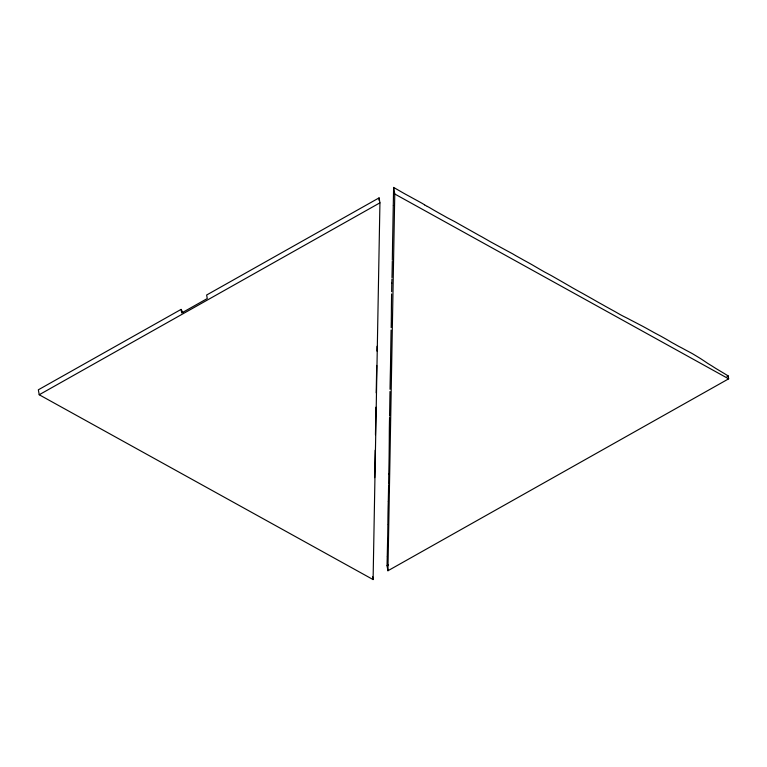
<?xml version="1.0" encoding="UTF-8"?>
<svg xmlns="http://www.w3.org/2000/svg" width="767" height="767" viewBox="0 0 767 767"><rect width="100%" height="100%" fill="white"/><g stroke="black" fill="none" stroke-linecap="round" stroke-linejoin="round"><path stroke-width="1.15" d="M387.881 524.101L387.891 522.356A25.273 0.988 -89.4 0 1 387.958 515.846L388.006 512.73A25.407 0.988 -89.4 0 1 388.054 510.438L388.083 508.684A14.324 0.556 -89.4 0 1 388.15 505.98L388.227 503.641M388.629 483.613L388.783 474.083M391.295 320.779L391.304 319.245A15.398 0.604 -89.4 0 1 391.323 317.835L391.343 316.157A23.576 0.92 -89.4 0 0 391.371 314.374L391.391 311.22A35.915 1.4 -89.4 0 0 391.4 310.319L391.419 307.931A31.294 1.218 -89.4 0 1 391.419 307.021A18.063 0.7 -89.4 0 1 391.429 305.899L391.601 293.924M387.872 524.695L387.728 534.474A17.42 0.681 -89.4 0 1 387.718 535.232L387.709 535.644A17.488 0.681 -89.4 0 1 387.69 536.967L387.536 543.209A21.054 0.815 -89.4 0 0 387.517 543.995L387.44 547.59A26.567 1.035 -89.4 0 1 387.393 549.766L387.249 556.631M392.33 260.234L392.407 254.711A15.8 0.614 -89.4 0 0 392.416 253.637A18.14 0.709 -89.4 0 0 392.426 253.225L392.483 249.668M392.512 247.799L392.551 244.395A15.014 0.585 -89.4 0 1 392.56 243.973L392.675 237.674A29.357 1.141 -89.4 0 0 392.704 236.466L392.79 232.065A32.166 1.256 -89.4 0 0 392.809 230.992L392.953 223.187A14.515 0.566 -89.4 0 1 392.982 221.069L393.27 205.652M726.982 376.434L727.615 376.108A4.123 0.815 -30.2 0 0 728.123 375.82L728.65 378.831L387.929 570.753L387.047 565.701L387.172 559.805A18.015 0.7 -89.4 0 0 387.201 558.76A12.445 0.489 -89.4 0 0 387.239 556.919L387.239 556.89M389.578 416.107L389.607 413.681A13.653 0.527 -89.4 0 1 389.646 411.515L389.703 409.156A24.467 0.949 -89.4 0 0 389.741 406.903L389.876 398.504A16.922 0.662 -89.4 0 0 389.904 396.692L390 391.534M391.285 321.383L391.266 322.974M388.62 484.773L388.505 490.755A28.216 1.103 -89.4 0 0 388.495 491.647L388.438 494.159A16.433 0.642 -89.4 0 1 388.418 495.079L388.399 495.693A13.422 0.527 -89.4 0 0 388.37 497.074L388.323 499.346A26.615 1.035 -89.4 0 1 388.294 500.736L388.275 501.57M391.64 291.709L391.659 290.194A23.624 0.92 -89.4 0 1 391.688 288.469L391.697 287.711A33.499 1.304 -89.4 0 1 391.755 284.835L391.793 283.167M392.311 261.259L392.311 261.326A14.669 0.575 -89.4 0 1 392.292 262.41A30.805 1.198 -89.4 0 1 392.282 263.158L392.263 264.414A32.492 1.266 -89.4 0 0 392.234 265.622L392.196 267.827A18.437 0.719 -89.4 0 1 392.177 268.91L392.09 273.253A32.387 1.266 -89.4 0 1 392.071 274.241L392.014 276.398A21.361 0.834 -89.4 0 1 391.995 277.433L391.985 277.635M392.512 248.211L392.493 249.265M379.032 200.273L379.071 197.886L206.639 295.017L207.253 298.555L181.693 312.955L181.07 309.408L38.35 389.799L39.213 394.756L373.098 579.574L379.933 202.833L379.071 197.886M374.68 477.659L375.178 450.2M375.456 434.678L375.955 407.21M376.213 392.877L376.712 365.418M376.971 351.085L377.057 346.31M389.559 417.421L389.502 420.105A19.424 0.757 -89.4 0 0 389.463 421.486L389.387 425.896A14.937 0.585 -89.4 0 0 389.348 428.638L389.32 431.476A25.062 0.978 -89.4 0 0 389.31 433.393L389.272 441.255A19.769 0.767 -89.4 0 1 389.252 443.019L389.128 455.502A16.682 0.652 -89.4 0 1 389.099 457.755L389.061 459.97A32.78 1.275 -89.4 0 0 389.042 460.977L389.013 462.971A17.929 0.7 -89.4 0 1 388.974 465.013L388.859 470.67A12.924 0.499 -89.4 0 1 388.84 471.801L388.792 474.006M390.489 367L390.595 360.174A23.068 0.901 -89.4 0 0 390.614 358.755L390.643 356.214A26.011 1.016 -89.4 0 1 390.691 352.715L390.7 352.389A45.052 1.755 -89.4 0 1 390.719 351.018L390.777 347.873A16.653 0.652 -89.4 0 0 390.806 346.626L390.834 344.699A16.289 0.633 -89.4 0 1 390.854 343.175L390.892 341.19A19.396 0.757 -89.4 0 0 390.93 339.196L390.959 336.799A28.676 1.112 -89.4 0 1 390.997 334.46L391.103 330.04M387.929 570.753L394.765 194.003L393.615 187.426L399.962 191.06A32.31 5.225 30.2 0 0 401.467 191.942L402.407 192.479A56.911 9.204 30.2 0 0 404.286 193.543L405.59 194.272A24.218 3.921 30.2 0 0 406.098 194.55L409.31 196.285A34.141 5.522 30.2 0 1 411.285 197.368L412.78 198.202A27.094 4.381 30.2 0 0 414.669 199.238L416.002 199.957A21.639 3.499 30.2 0 1 417.401 200.714L418.763 201.481A22.559 3.653 30.2 0 0 419.75 202.018L421.888 203.197A8.849 1.429 30.2 0 1 423.93 204.434L424.563 204.827M391.17 327.634L391.199 325.831A20.805 0.805 -89.4 0 1 391.228 324.815L391.256 323.482M390.48 367.077L390.48 367.316A31.715 1.237 -89.4 0 1 390.461 368.39L390.413 370.25A29.165 1.131 -89.4 0 1 390.384 371.707L390.326 373.922A16.519 0.642 -89.4 0 0 390.298 375.092L390.211 379.377A23.777 0.93 -89.4 0 0 390.202 379.933A27.286 1.064 -89.4 0 0 390.182 380.911L390.135 383.375A17.9 0.7 -89.4 0 1 390.115 384.44L390.087 385.945A12.703 0.499 -89.4 0 0 390.067 386.952A15.934 0.623 -89.4 0 0 390.058 387.805L390.048 388.476A20.613 0.805 -89.4 0 1 390.039 389.3M393.279 205.403L393.318 203.408A22.531 0.872 -89.4 0 1 393.346 201.999L393.615 187.426M388.275 501.704L388.246 503.094M391.793 283.052L391.947 279.006M39.213 394.756L379.933 202.833M427.315 206.419L427.948 206.745A12.071 1.956 30.2 0 1 428.801 207.195A7.085 1.15 30.2 0 1 429.856 207.79L431.39 208.701A34.649 5.609 30.2 0 0 435.608 211.165L439.788 213.533A25.647 4.151 30.2 0 0 440.9 214.156L442.367 214.961A27.181 4.401 30.2 0 1 444.592 216.208L446.365 217.224A13.087 2.119 30.2 0 0 447.918 218.077A16.519 2.675 30.2 0 0 448.685 218.48L454.285 221.385A12.167 1.965 30.2 0 1 456.902 222.842L458.455 223.734A32.588 5.273 30.2 0 0 461.044 225.201L477.803 234.625A22.732 3.682 30.2 0 0 478.397 234.961L478.589 235.076A10.239 1.659 30.2 0 0 479.442 235.546L481.379 236.591A10.719 1.735 30.2 0 1 482.462 237.185L483.872 238A25.695 4.151 30.2 0 0 484.888 238.585L486.086 239.266A19.837 3.212 30.2 0 1 487.198 239.898L488.052 240.397A23.01 3.72 30.2 0 0 489.135 241.03A16.778 2.713 30.2 0 0 490.41 241.749L507.514 251.068A41.639 6.73 30.2 0 1 508.866 251.787L511.225 253.052A21.39 3.461 30.2 0 1 511.79 253.359L512.251 253.609A8.303 1.342 30.2 0 1 513.391 254.26L515.482 255.516M394.765 194.003L728.65 378.831M515.654 255.622L520.074 258.076A23.767 3.845 30.2 0 1 521.953 259.121L523.602 260.061A13.902 2.253 30.2 0 0 525.059 260.857L528.712 262.86A25.829 4.18 30.2 0 0 529.642 263.388L531.215 264.26A17.344 2.809 30.2 0 1 533.084 265.344L539.115 268.872A31.993 5.177 30.2 0 0 539.815 269.284L544.254 271.825A8.753 1.419 30.2 0 0 544.771 272.112L546.574 273.062A32.569 5.264 30.2 0 1 547.906 273.771L550.687 275.257A13.001 2.1 30.2 0 1 551.617 275.775L561.54 281.451A29.376 4.755 30.2 0 0 563.275 282.448L570.677 286.733A20.786 3.365 30.2 0 0 573.409 288.325L578.721 291.307A27.583 4.458 30.2 0 0 580.14 292.083L581.846 293.004A18.264 2.953 30.2 0 1 582.958 293.627L590.705 297.989A26.279 4.247 30.2 0 1 592.488 298.996L597.34 301.786A20.354 3.289 30.2 0 0 599.295 302.888L601.769 304.25A16.922 2.742 30.2 0 1 602.661 304.748L604.089 305.563A22.339 3.614 30.2 0 0 605.93 306.608L614.808 311.507A19.817 3.202 30.2 0 1 616.179 312.284L619.88 314.412A14.41 2.33 30.2 0 0 621.443 315.266A18.187 2.943 30.2 0 0 623.571 316.378A29.434 4.765 30.2 0 0 624.165 316.675L625.843 317.509A25.819 4.18 30.2 0 1 628.624 318.928L630.455 319.906A29.769 4.813 30.2 0 0 631.663 320.529L641.797 325.812A19.415 3.145 30.2 0 1 642.976 326.435L645.948 328.055A24.985 4.046 30.2 0 1 647.53 328.928L648.614 329.542A34.668 5.609 30.2 0 0 649.591 330.078L651.03 330.874A25.234 4.084 30.2 0 1 651.825 331.315L652.957 331.958A18.226 2.953 30.2 0 0 654.73 332.936L659.908 335.678A18.322 2.963 30.2 0 1 661.269 336.416L665.334 338.698A27.516 4.449 30.2 0 1 666.274 339.235A18.561 3.001 30.2 0 1 668.22 340.375L669.658 341.248A16.826 2.723 30.2 0 0 672.889 343.117L674.423 343.942A19.319 3.126 30.2 0 1 676.12 344.901L676.839 345.313A23.096 3.739 30.2 0 0 677.386 345.62A9.501 1.534 30.2 0 0 678.968 346.492L681.048 347.556A14.87 2.406 30.2 0 1 682.438 348.285L684.327 349.321A32.588 5.273 30.2 0 0 686.59 350.548L690.041 352.379A17.449 2.819 30.2 0 1 692.611 353.779L697.96 357.01A21.697 3.509 30.2 0 1 701.086 358.946L703.157 360.308A31.246 5.053 30.2 0 1 703.78 360.72L707.423 363.175A11.984 1.937 30.2 0 0 708.689 363.98L711.584 365.744A11.61 1.879 30.2 0 1 712.112 366.07L714.374 367.537A14.4 2.33 30.2 0 0 716.09 368.611L720.75 371.41A43.22 6.989 30.2 0 0 721.546 371.89L723.051 372.781A25.167 4.075 30.2 0 1 724.729 373.797L726.924 375.14A5.868 0.949 30.2 0 0 728.084 375.801M181.07 309.408L182.882 312.514M372.57 576.544L373.098 579.574M387.047 565.701A17.219 3.394 -30.2 0 1 388.457 564.876M427.334 206.448A7.421 1.198 30.2 0 1 424.534 204.827"/></g></svg>
